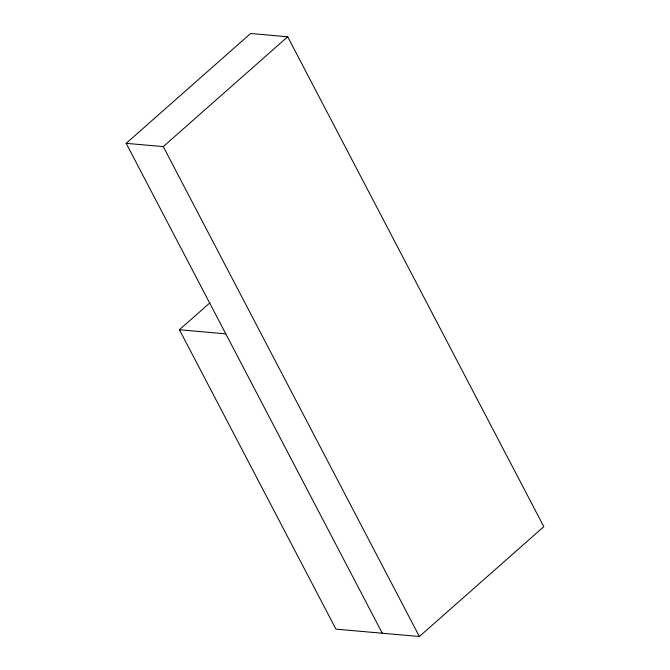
<?xml version="1.0" encoding="UTF-8"?>
<svg xmlns="http://www.w3.org/2000/svg" width="670" height="670" viewBox="0 0 670 670"><rect width="100%" height="100%" fill="white"/><g stroke="black" fill="none" stroke-linecap="round" stroke-linejoin="round"><path stroke-width="1" d="M382.294 633.225L126.186 143.338L250.622 33.5L287.706 36.775L543.814 526.662L419.378 636.5L335.938 629.138L179.426 329.757L209.928 302.84M126.186 143.338L163.271 146.604L287.706 36.775M179.426 329.757L225.782 333.853M163.271 146.604L419.378 636.5"/></g></svg>
